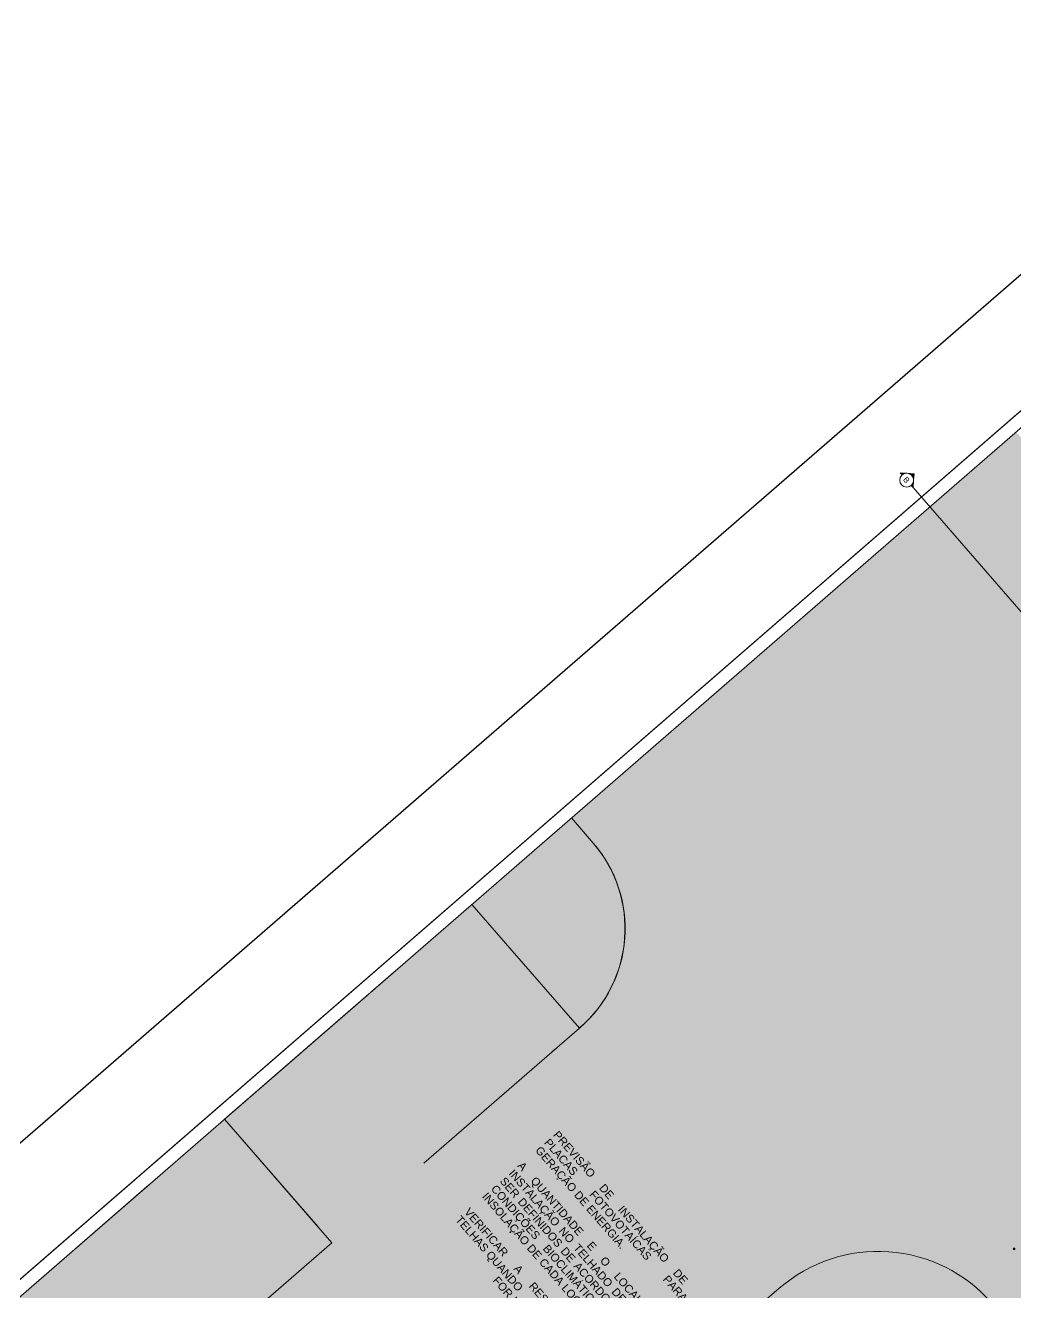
# Model space of a CAD drawing. Extents: x -175 to 397, y -1718 to -729.
# Drawn here: x 81.7 to 96.82, y -1378.06 to -1358.72 of the extents above; entities that cross this region are included whole.
import ezdxf

# ---------------------------------------------------------------- set-up
doc = ezdxf.new("R2010")
doc.units = 0
doc.header["$LTSCALE"] = 2
doc.set_wipeout_variables(frame=1)
for name, pattern in [('Dot & Dashed', [0.012, 0.01, -0.001, 0, -0.001]), ('Hidden Line (2)', [0.003912, 0.002822, -0.00109]), ('Wipeout_Contour', [1, 0, -1])]:
    doc.linetypes.add(name, pattern=pattern)
for name, color, linetype, lineweight in [('01_PLANTA COBERTURA_5_0_Caneta_No__7', 7, 'Continuous', 13), ('01_PLANTA COBERTURA_5_COBERTURA-LINHAS.EXEC_Caneta_No__1', 7, 'Continuous', 35), ('01_PLANTA COBERTURA_5_LAJES.EST_Caneta_No__241', 7, 'Continuous', 13), ('01_PLANTA COBERTURA_5_LAJES.EST_Caneta_No__98', 7, 'Continuous', 0), ('01_PLANTA COBERTURA_5_LAJES.EST_Caneta_No__99', 7, 'Continuous', 20), ('01_PLANTA COBERTURA_5_PAREDE CONSTRUIR_Caneta_No__241', 7, 'Continuous', 13), ('01_PLANTA COBERTURA_5_TERRENO.ARQ_Caneta_No__241', 7, 'Continuous', 13)]:
    doc.layers.add(name, color=color, linetype=linetype, lineweight=lineweight)
for name, color, linetype, lineweight, true_color in [('01_PLANTA COBERTURA_5_COTAS IMPLANTAÇÃO.EXEC_Caneta_No__25', 7, 'Continuous', 13, 0x982312), ('01_PLANTA COBERTURA_5_LAJES.EST_Caneta_No__18', 7, 'Continuous', 0, 0xdfdfdf), ('01_PLANTA COBERTURA_5_LAJES.EST_Caneta_No__97', 7, 'Continuous', 5, 0x6b6b6b)]:
    doc.layers.add(name, color=color, linetype=linetype, lineweight=lineweight, true_color=true_color)
for name, color, linetype in [('01_PLANTA COBERTURA_5_LAJES.EST', 7, 'Continuous'), ('01_PLANTA COBERTURA_5_PAREDE CONSTRUIR', 7, 'Continuous'), ('01_PLANTA COBERTURA_5_TERRENO.ARQ', 7, 'Continuous'), ('ARQ-COTAS', 7, 'Continuous'), ('D-LIMITES', 3, 'Continuous'), ('F-SC-SUPERFICIE', 7, 'Continuous')]:
    doc.layers.add(name, color=color, linetype=linetype)
doc.styles.add('GENERATED_STYLE_1', font='arial.ttf')
doc.styles.add('ROMANS', font='ROMANS.shx')
doc.dimstyles.new('1-500', dxfattribs={"dimscale": 5, "dimtxt": 0.15, "dimasz": 0.1, "dimexe": 0.05, "dimexo": 0.1, "dimgap": 0.03, "dimtad": 1, "dimzin": 5, "dimdsep": 46, "dimtxsty": 'ROMANS', "dimblk": 'OBLIQUE', "dimcen": 0, "dimclrd": 256, "dimclre": 256, "dimclrt": 2, "dimadec": 0, "dimazin": 0, "dimtfac": 1, "dimtofl": 0, "dimtmove": 2, "dimatfit": 3, "dimldrblk": 'OBLIQUE', "dimfxl": 0.04, "dimtolj": 1, "dimtzin": 1, "dimarcsym": 0})

# ---------------------------------------------------------------- blocks, each defined once
blk = doc.blocks.new('IMPLANTAÇÃO')
at = {"layer": '01_PLANTA COBERTURA_5_COTAS IMPLANTAÇÃO.EXEC_Caneta_No__25', "linetype": 'Continuous', "lineweight": 13, "true_color": 0x982312}
blk.add_hatch(color=24, dxfattribs=at).paths.add_polyline_path([(117.49, -1394.937), (117.491, -1394.942), (117.494, -1394.946), (117.498, -1394.949), (117.503, -1394.95), (117.507, -1394.949), (117.512, -1394.946), (117.514, -1394.942), (117.515, -1394.937), (117.514, -1394.932), (117.512, -1394.928), (117.507, -1394.926), (117.503, -1394.925), (117.498, -1394.926), (117.494, -1394.928), (117.491, -1394.932)])
at = {"layer": '01_PLANTA COBERTURA_5_LAJES.EST', "linetype": 'Continuous', "lineweight": 0, "true_color": 0x000000}
for points in [[(107.49, -1388.407, -0.414214), (107.64, -1388.407), (107.565, -1388.332)], [(107.415, -1388.482), (107.459, -1388.482, -0.198912), (107.49, -1388.407)], [(107.715, -1388.482), (107.64, -1388.407, -0.198912), (107.671, -1388.482)]]:
    blk.add_hatch(color=18, dxfattribs=at).paths.add_polyline_path(points)
at = {"layer": '01_PLANTA COBERTURA_5_LAJES.EST_Caneta_No__18', "linetype": 'Continuous', "lineweight": 0, "true_color": 0xdfdfdf}
h = blk.add_hatch(dxfattribs=at)
h.set_pattern_fill('PISO_EXTERNO__0005', color=254, style=0, pattern_type=2)
h.set_pattern_definition([(45, (184.42084, -1352.0369), (-0.1909188, 0.1909188), [0, -0.18, 0, -0.27]), (110, (185.02084, -1352.0369), (0.253717, 0.09234544), [0, -0.132, 0, -0.228])])
h.paths.add_polyline_path([(107.907, -1417.738), (110.607, -1417.738, -0.414214), (108.607, -1419.738), (117.607, -1419.738, -0.414214), (115.607, -1417.738), (115.607, -1414.938), (115.607, -1398.037, -0.414214), (117.907, -1395.737), (118.507, -1395.737), (118.507, -1394.937), (117.907, -1394.937), (117.907, -1390.841), (119.307, -1390.841), (119.307, -1389.341), (117.907, -1389.341), (117.907, -1385.237), (119.307, -1385.237), (127.707, -1385.237), (130.607, -1385.237), (140.407, -1385.237), (140.407, -1394.937), (130.607, -1394.937), (130.607, -1399.737), (140.407, -1399.737), (140.407, -1403.488), (138.807, -1403.488), (138.807, -1404.987), (140.407, -1404.987), (140.407, -1412.937), (135.505, -1412.937), (135.505, -1413.737), (140.06, -1413.737), (140.06, -1419.738), (140.407, -1419.738), (142.907, -1419.738), (142.907, -1380.738), (142.707, -1380.738), (142.707, -1412.937), (141.407, -1412.937), (141.407, -1382.638), (117.907, -1382.638), (117.907, -1380.738), (107.907, -1380.738)])
h.paths.add_polyline_path([(110.607, -1397.738), (108.107, -1397.738), (108.107, -1395.726), (108.622, -1395.728, -0.414214), (110.607, -1397.724)], flags=0)
h.paths.add_polyline_path([(110.607, -1398.222, -0.009328), (110.607, -1398.297)], flags=0)
h.paths.add_polyline_path([(131.607, -1398.937), (131.607, -1395.737), (140.407, -1395.737), (140.407, -1398.937)], flags=0)
h.paths.add_polyline_path([(116.707, -1386.737), (108.107, -1386.737), (108.107, -1385.237), (116.707, -1385.237)], flags=0)
at = {"layer": '01_PLANTA COBERTURA_5_TERRENO.ARQ', "linetype": 'Continuous', "lineweight": 0, "true_color": 0xc5d9be}
for points in [[(108.107, -1395.726), (108.107, -1397.738), (110.607, -1397.738), (110.607, -1397.728, 0.413317), (108.613, -1395.728)], [(115.607, -1398.037), (115.607, -1414.437), (115.607, -1417.738, 0.414214), (117.607, -1419.738), (127.907, -1419.738), (127.907, -1413.737), (117.107, -1413.737), (117.107, -1398.937), (118.507, -1398.937), (118.507, -1395.737), (117.907, -1395.737, 0.414214)]]:
    blk.add_hatch(color=9, dxfattribs=at).paths.add_polyline_path(points)
at = {"layer": '01_PLANTA COBERTURA_5_COTAS IMPLANTAÇÃO.EXEC_Caneta_No__25', "color": 24, "linetype": 'Continuous', "lineweight": 13, "ltscale": 1000, "true_color": 0x982312}
blk.add_circle((117.503, -1394.937), 0.0125, dxfattribs=at)
at = {"layer": '01_PLANTA COBERTURA_5_LAJES.EST_Caneta_No__241', "color": 7, "linetype": 'Continuous', "lineweight": 13, "ltscale": 1000, "flags": 128}
blk.add_lwpolyline([(115.607, -1414.938), (115.607, -1398.037, -0.414214), (117.907, -1395.737)], format="xyb", dxfattribs=at)
blk.add_lwpolyline([(141.407, -1382.638), (117.907, -1382.638), (117.907, -1380.738), (107.907, -1380.738), (107.907, -1417.738)], dxfattribs=at)
for points in [[(110.607, -1397.738), (108.107, -1397.738), (108.107, -1395.726), (108.622, -1395.728, -0.414214), (110.607, -1397.724)], [(110.607, -1398.222, -0.009328), (110.607, -1398.297)]]:
    blk.add_lwpolyline(points, format="xyb", close=True, dxfattribs=at)
at = {"layer": '01_PLANTA COBERTURA_5_LAJES.EST_Caneta_No__98', "color": 7, "linetype": 'Continuous', "lineweight": 0, "ltscale": 1000, "flags": 128}
for points in [[(107.49, -1388.407, -0.414214), (107.64, -1388.407), (107.565, -1388.332)], [(107.415, -1388.482), (107.459, -1388.482, -0.198912), (107.49, -1388.407)], [(107.715, -1388.482), (107.671, -1388.482, 0.198912), (107.64, -1388.407)]]:
    blk.add_lwpolyline(points, format="xyb", close=True, dxfattribs=at)
at = {"layer": '01_PLANTA COBERTURA_5_LAJES.EST_Caneta_No__98', "color": 7, "linetype": 'Continuous', "lineweight": 0, "ltscale": 1000}
blk.add_circle((107.565, -1388.482), 0.106, dxfattribs=at)
at = {"layer": '01_PLANTA COBERTURA_5_TERRENO.ARQ_Caneta_No__241', "color": 7, "linetype": 'Continuous', "lineweight": 13, "ltscale": 1000, "flags": 128}
for points in [[(108.107, -1395.726), (108.107, -1397.738), (110.607, -1397.738), (110.607, -1397.728, 0.413317), (108.613, -1395.728)], [(115.607, -1398.037), (115.607, -1414.437), (115.607, -1417.738, 0.414214), (117.607, -1419.738), (127.907, -1419.738), (127.907, -1413.737), (117.107, -1413.737), (117.107, -1398.937), (118.507, -1398.937), (118.507, -1395.737), (117.907, -1395.737, 0.414214)]]:
    blk.add_lwpolyline(points, format="xyb", close=True, dxfattribs=at)
at = {"layer": '01_PLANTA COBERTURA_5_0_Caneta_No__7', "color": 7, "linetype": 'Continuous', "lineweight": 13, "insert": (107.6, -1388.525), "char_height": 0.085, "attachment_point": 9, "style": 'GENERATED_STYLE_1'}
blk.add_mtext('\\A1;{\\pqr;\\pt0;\\fArial|b0|i0|c0|p0;\\W1.000000;B}', dxfattribs=at)
at = {"layer": '01_PLANTA COBERTURA_5_COBERTURA-LINHAS.EXEC_Caneta_No__1', "color": 7, "linetype": 'Continuous', "lineweight": 35, "insert": (111.575, -1400.136), "char_height": 0.122199, "width": 3.21819, "attachment_point": 4, "line_spacing_factor": 0.880535, "style": 'GENERATED_STYLE_1'}
blk.add_mtext('\\A1;{\\pqj;\\fArial|b0|i0|c0|p0;\\W1.000000;PREVISÃO DE INSTALAÇÃO DE  PLACAS FOTOVOTAÍCAS PARA GERAÇÃO DE ENERGIA.\\P\\pqj;\\fArial|b0|i0|c0|p0;\\W1.000000;\\P\\pqj;\\fArial|b0|i0|c0|p0;\\W1.000000;A QUANTIDADE E O LOCAL DE INSTALAÇÃO NO TELHADO DEVERÃO SER DEFINIDOS DE ACORDO COM AS CONDIÇÕES BIOCLIMÁTICAS E DE INSOLAÇÃO DE CADA LOCALIDADE.\\P\\pqj;\\fArial|b0|i0|c0|p0;\\W1.000000;\\P\\pqj;\\fArial|b0|i0|c0|p0;\\W1.000000;VERIFICAR A RESISTÊNCIA DAS TELHAS QUANDO\\P\\pqr;\\fArial|b0|i0|c0|p0;\\W1.000000;FOR INSTALADO PLACAS.}', dxfattribs=at)
at = {"color": 254, "linetype": 'Wipeout_Contour', "lineweight": 0, "ltscale": 366.349934}
blk.add_wipeout([(107.907, -1380.768), (107.907, -1419.738), (107.937, -1419.738), (107.937, -1380.768)], dxfattribs=at).dxf.layer = '01_PLANTA COBERTURA_5_PAREDE CONSTRUIR'
at = {"color": 254, "linetype": 'Wipeout_Contour', "lineweight": 0, "ltscale": 365.893488}
blk.add_wipeout([(108.077, -1380.938), (108.077, -1419.738), (108.107, -1419.738), (108.107, -1380.938)], dxfattribs=at).dxf.layer = '01_PLANTA COBERTURA_5_PAREDE CONSTRUIR'
at = {"color": 254, "linetype": 'Wipeout_Contour', "lineweight": 0, "ltscale": 366.159426}
blk.add_wipeout([(107.937, -1380.908), (107.937, -1419.738), (108.077, -1419.738), (108.077, -1380.908)], dxfattribs=at).dxf.layer = '01_PLANTA COBERTURA_5_PAREDE CONSTRUIR'
at = {"layer": '01_PLANTA COBERTURA_5_LAJES.EST_Caneta_No__97', "color": 251, "linetype": 'Hidden Line (2)', "lineweight": 5, "ltscale": 1000, "true_color": 0x6b6b6b, "flags": 128}
for points in [[(108.107, -1397.738), (110.607, -1397.738), (110.607, -1402.738), (108.107, -1402.738)], [(108.107, -1402.738), (110.607, -1402.738), (110.607, -1407.738), (108.107, -1407.738)]]:
    blk.add_lwpolyline(points, close=True, dxfattribs=at)
at = {"layer": '01_PLANTA COBERTURA_5_LAJES.EST_Caneta_No__99', "color": 7, "linetype": 'Dot & Dashed', "lineweight": 20, "ltscale": 1000}
blk.add_line((142.99, -1388.482), (107.715, -1388.482), dxfattribs=at)
at = {"layer": '01_PLANTA COBERTURA_5_PAREDE CONSTRUIR_Caneta_No__241', "color": 7, "linetype": 'Continuous', "lineweight": 13, "ltscale": 1000, "flags": 128}
for points in [[(107.907, -1380.768), (107.907, -1419.738)], [(108.107, -1419.738), (108.107, -1380.938)]]:
    blk.add_lwpolyline(points, dxfattribs=at)
blk = doc.blocks.new('_Oblique')
at = {"color": 0, "linetype": 'ByBlock', "lineweight": -2}
blk.add_line((-0.5, -0.5), (0.5, 0.5), dxfattribs=at)
blk = doc.blocks.new('*D194')
at = {"layer": 'ARQ-COTAS', "lineweight": -2, "transparency": 16777216}
for p, q in [((133.799, -1331.905), (132.932, -1330.906)), ((70.745, -1385.219), (133.096, -1331.095)), ((71.448, -1386.028), (70.581, -1385.03))]:
    blk.add_line(p, q, dxfattribs=at)
at = {"layer": 'Defpoints', "color": 0, "transparency": 16777216}
for p in [(133.096, -1331.095), (134.126, -1332.282), (71.776, -1386.406)]:
    blk.add_point(p, dxfattribs=at)
at = {"layer": 'ARQ-COTAS', "lineweight": -2, "transparency": 16777216, "xscale": 0.5, "yscale": 0.5, "zscale": 0.5}
for p, rotation in [((133.096, -1331.095), 40.95962192382969), ((70.745, -1385.219), 220.9596219238297)]:
    blk.add_blockref('_Oblique', p, dxfattribs=dict(at, rotation=rotation))
at = {"layer": 'ARQ-COTAS', "color": 2, "transparency": 16777216, "insert": (101.576, -1357.76), "char_height": 0.75, "attachment_point": 5, "rotation": 40.9596, "style": 'ROMANS'}
blk.add_mtext('\\A1;82.56', dxfattribs=at)

msp = doc.modelspace()

# ---------------------------------------------------------------- linework, layer by layer
at = {"layer": 'D-LIMITES'}
msp.add_lwpolyline([(71.776, -1386.406), (135.805, -1460.168), (198.156, -1406.045), (134.126, -1332.282)], close=True, dxfattribs=at)

# ---------------------------------------------------------------- next in the draw order: block references
at = {"layer": 'F-SC-SUPERFICIE', "rotation": 310.9596220460998}
msp.add_blockref('IMPLANTAÇÃO', (1073.183, -374.243), dxfattribs=at)

# ---------------------------------------------------------------- next in the draw order: dimensions: what is measured, and where the dimension line sits
at = {"layer": 'ARQ-COTAS'}
dim = msp.add_aligned_dim(p1=(71.776, -1386.406), p2=(134.126, -1332.282), distance=1.572, dimstyle='1-500', dxfattribs=at)
dim.commit()
dim.dimension.update_dxf_attribs({"geometry": '*D194', "text_midpoint": (101.576, -1357.76)})

doc.saveas('drawing.dxf')
